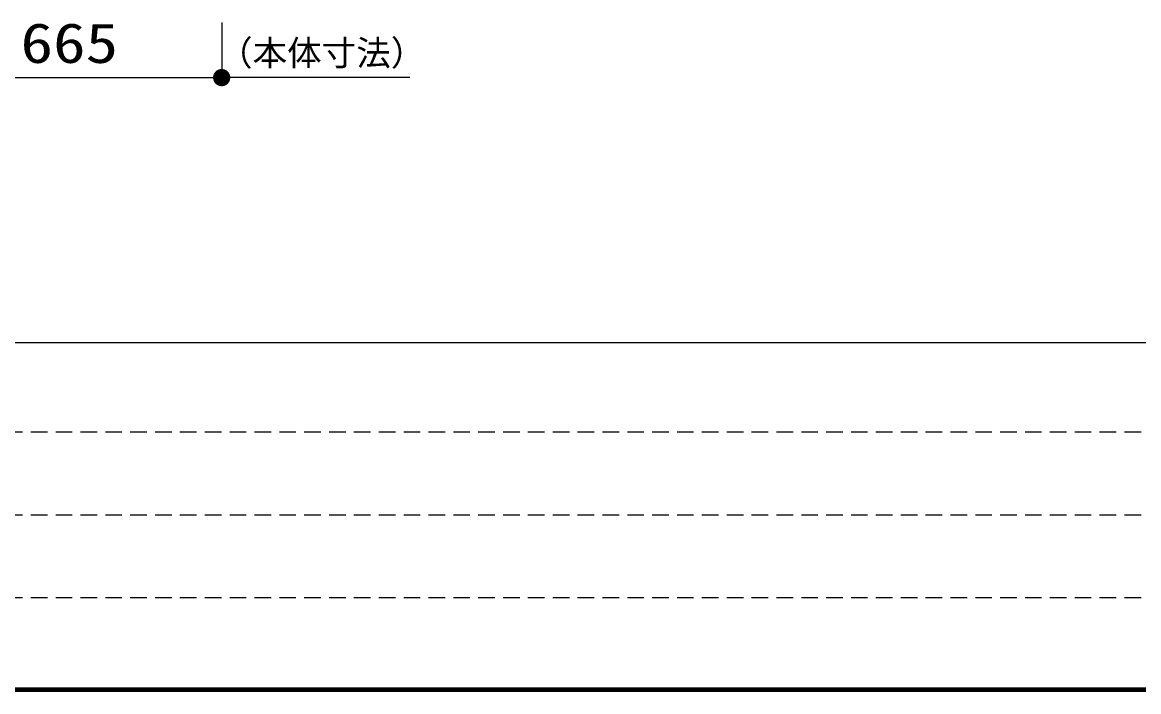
# Model space of a CAD drawing. Units: millimetres, scale not verified. Extents: x -8093 to 8093, y -5792 to 5792.
# Drawn here: x -3694 to -1268, y -5792 to -4339 of the extents above; entities that cross this region are included whole.
import ezdxf
from ezdxf.enums import TextEntityAlignment as Align

# ---------------------------------------------------------------- set-up
doc = ezdxf.new("R2010")
doc.units = ezdxf.units.MM
doc.header["$LTSCALE"] = 30
doc.linetypes.add('DASHED1', pattern=[1.8, 1.2, -0.6])
doc.layers.add('0-0_Axis_waku', color=7, linetype='Continuous', lineweight=25)
doc.layers.add('0-4_00クル-フ-6寸法', color=132, linetype='Continuous', lineweight=25)
doc.styles.add('ＭＳ ゴシック', font='')
doc.styles.get('ＭＳ ゴシック').set_extended_font_data('MS Gothic')

msp = doc.modelspace()

# ---------------------------------------------------------------- linework, layer by layer
at = {"layer": '0-0_Axis_waku'}
for p, q in [((-8085, -5034), (8085, -5034)), ((8093.4, -5792.4), (-8093.4, -5792.4)), ((8092.8, -5791.8), (-8092.8, -5791.8)), ((8092.2, -5791.2), (-8092.2, -5791.2)), ((8091.6, -5790.6), (-8091.6, -5790.6)), ((8091, -5790), (-8091, -5790)), ((8090.4, -5789.4), (-8090.4, -5789.4)), ((8089.8, -5788.8), (-8089.8, -5788.8)), ((8089.2, -5788.2), (-8089.2, -5788.2)), ((8088.6, -5787.6), (-8088.6, -5787.6)), ((8088, -5787), (-8088, -5787)), ((8087.4, -5786.4), (-8087.4, -5786.4)), ((8086.8, -5785.8), (-8086.8, -5785.8)), ((8086.2, -5785.2), (-8086.2, -5785.2)), ((8085.6, -5784.6), (-8085.6, -5784.6)), ((-8085, -5784), (8085, -5784))]:
    msp.add_line(p, q, dxfattribs=at)
at = {"layer": '0-0_Axis_waku', "linetype": 'DASHED1'}
for p, q in [((-75, -5229), (-8085, -5229)), ((-75, -5409), (-8085, -5409)), ((-75, -5589), (-8085, -5589))]:
    msp.add_line(p, q, dxfattribs=at)
at = {"layer": '0-4_00クル-フ-6寸法', "color": 4}
for p in [(-3260.41, -4339.07), (-3925.41, -4459.07)]:
    msp.add_line(p, (-3260.41, -4459.07), dxfattribs=at)
at = {"layer": '0-4_00クル-フ-6寸法', "color": 2}
msp.add_line((-3260.41, -4458.01), (-2851.74, -4458.01), dxfattribs=at)
at = {"layer": '0-4_00クル-フ-6寸法'}
for points in [[(-3260.41, -4459.07), (-3279.16, -4459.07), (-3279.01, -4456.72)], [(-3260.41, -4459.07), (-3279.01, -4461.42), (-3279.16, -4459.07)], [(-3260.41, -4459.07), (-3279.01, -4456.72), (-3278.57, -4454.41)], [(-3260.41, -4459.07), (-3278.57, -4463.73), (-3279.01, -4461.42)], [(-3260.41, -4459.07), (-3278.57, -4454.41), (-3277.84, -4452.17)], [(-3260.41, -4459.07), (-3277.84, -4465.97), (-3278.57, -4463.73)], [(-3260.41, -4459.07), (-3277.84, -4452.17), (-3276.84, -4450.04)], [(-3260.41, -4459.07), (-3276.84, -4468.1), (-3277.84, -4465.97)], [(-3260.41, -4459.07), (-3276.84, -4450.04), (-3275.58, -4448.05)], [(-3260.41, -4459.07), (-3275.58, -4470.09), (-3276.84, -4468.1)], [(-3260.41, -4459.07), (-3275.58, -4448.05), (-3274.07, -4446.24)], [(-3260.41, -4459.07), (-3274.07, -4471.91), (-3275.58, -4470.09)], [(-3260.41, -4459.07), (-3274.07, -4446.24), (-3272.36, -4444.62)], [(-3260.41, -4459.07), (-3272.36, -4473.52), (-3274.07, -4471.91)], [(-3260.41, -4459.07), (-3272.36, -4444.62), (-3270.45, -4443.24)], [(-3260.41, -4459.07), (-3270.45, -4474.9), (-3272.36, -4473.52)], [(-3260.41, -4459.07), (-3270.45, -4443.24), (-3268.39, -4442.11)], [(-3260.41, -4459.07), (-3268.39, -4476.04), (-3270.45, -4474.9)], [(-3260.41, -4459.07), (-3268.39, -4442.11), (-3266.2, -4441.24)], [(-3260.41, -4459.07), (-3266.2, -4476.9), (-3268.39, -4476.04)], [(-3260.41, -4459.07), (-3266.2, -4441.24), (-3263.92, -4440.65)], [(-3260.41, -4459.07), (-3263.92, -4477.49), (-3266.2, -4476.9)], [(-3260.41, -4459.07), (-3263.92, -4440.65), (-3261.58, -4440.36)], [(-3260.41, -4459.07), (-3261.58, -4477.78), (-3263.92, -4477.49)], [(-3260.41, -4459.07), (-3261.58, -4440.36), (-3259.23, -4440.36)], [(-3260.41, -4459.07), (-3259.23, -4477.78), (-3261.58, -4477.78)], [(-3260.41, -4459.07), (-3259.23, -4440.36), (-3256.89, -4440.65)], [(-3260.41, -4459.07), (-3256.89, -4440.65), (-3254.61, -4441.24)], [(-3260.41, -4459.07), (-3254.61, -4441.24), (-3252.42, -4442.11)], [(-3260.41, -4459.07), (-3252.42, -4442.11), (-3250.36, -4443.24)], [(-3260.41, -4459.07), (-3250.36, -4443.24), (-3248.45, -4444.62)], [(-3260.41, -4459.07), (-3248.45, -4444.62), (-3246.74, -4446.24)], [(-3260.41, -4459.07), (-3246.74, -4446.24), (-3245.24, -4448.05)], [(-3260.41, -4459.07), (-3245.24, -4448.05), (-3243.98, -4450.04)], [(-3260.41, -4459.07), (-3243.98, -4450.04), (-3242.97, -4452.17)], [(-3260.41, -4459.07), (-3242.97, -4452.17), (-3242.25, -4454.41)], [(-3260.41, -4459.07), (-3242.25, -4454.41), (-3241.8, -4456.72)], [(-3260.41, -4459.07), (-3241.8, -4456.72), (-3241.66, -4459.07)], [(-3260.41, -4459.07), (-3256.89, -4477.49), (-3259.23, -4477.78)], [(-3260.41, -4459.07), (-3254.61, -4476.9), (-3256.89, -4477.49)], [(-3260.41, -4459.07), (-3252.42, -4476.04), (-3254.61, -4476.9)], [(-3260.41, -4459.07), (-3250.36, -4474.9), (-3252.42, -4476.04)], [(-3260.41, -4459.07), (-3248.45, -4473.52), (-3250.36, -4474.9)], [(-3260.41, -4459.07), (-3246.74, -4471.91), (-3248.45, -4473.52)], [(-3260.41, -4459.07), (-3245.24, -4470.09), (-3246.74, -4471.91)], [(-3260.41, -4459.07), (-3243.98, -4468.1), (-3245.24, -4470.09)], [(-3260.41, -4459.07), (-3242.97, -4465.97), (-3243.98, -4468.1)], [(-3260.41, -4459.07), (-3242.25, -4463.73), (-3242.97, -4465.97)], [(-3260.41, -4459.07), (-3241.8, -4461.42), (-3242.25, -4463.73)], [(-3260.41, -4459.07), (-3241.66, -4459.07), (-3241.8, -4461.42)]]:
    msp.add_solid(points, dxfattribs=at)

# ---------------------------------------------------------------- texts
at = {"layer": '0-4_00クル-フ-6寸法', "color": 3, "style": 'ＭＳ ゴシック', "width": 1.2}
msp.add_text('665', height=86.66, dxfattribs=at).set_placement((-3697.48, -4453.23), align=Align.BOTTOM_LEFT)
at = {"layer": '0-4_00クル-フ-6寸法', "color": 4, "style": 'ＭＳ ゴシック'}
msp.add_text('（本体寸法）', height=54.99, dxfattribs=at).set_placement((-3268.15, -4449.49), align=Align.BOTTOM_LEFT)

doc.saveas('drawing.dxf')
